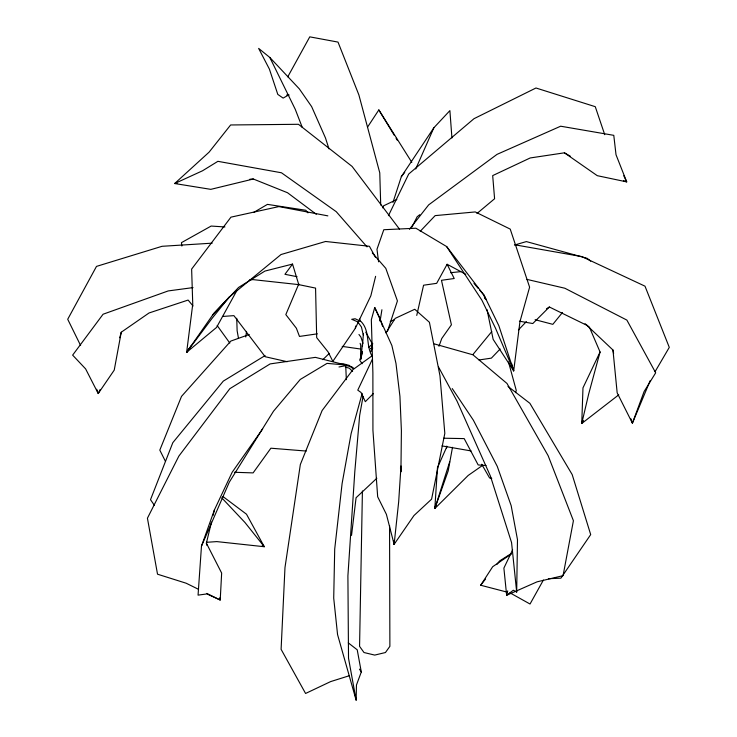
<?xml version="1.0" encoding="UTF-8"?>
<svg xmlns="http://www.w3.org/2000/svg" width="737" height="737" viewBox="0 0 737 737"><rect width="100%" height="100%" fill="white"/><g stroke="black" fill="none" stroke-linecap="round" stroke-linejoin="round"><path stroke-width="1.11" d="M362.429 346.436L363.387 333.797M371.927 349.274L371.973 344.778M360.596 356.257L360.725 345.331L360.135 343.322M512.63 549.839L503.887 568.107L506.641 595.284L513.339 590.226L516.683 592.06L517.485 539.687L511.165 505.656L497.254 466.346L473.375 420.201L452.251 388.583M362.42 490.971L359.564 646.34L364.004 652.531L374.728 655.092L385.442 652.531L389.882 646.34L389.56 525.499M362.171 393.383L351.107 433.66L342.106 483.536L334.709 549.056L333.714 598.112L337.564 634.585L356.137 700.15L356.459 685.014L361.296 671.96L357.215 649.794L348.279 642.876M482.818 465.231L468.179 475.457L434.83 508.521L437.465 467.682L446.815 446.769M262.676 428.897L232.192 472.205L214.439 509.866L201.477 546.117L198.06 595.128L206.894 593.93L220.216 600.029L221.653 573.073L206.378 543.151L211.482 522.072M362.199 351.835L360.909 359.214L362.466 343.175M371.052 351.586L371.761 344.796M393.825 540.986L394.12 544.339L398.671 501.869L400.992 466.005L401.398 430.703L399.933 396.368L395.981 363.442L391.881 345.533L374.728 307.513L371.337 319.738L372.885 372.839L372.931 430.242L377.676 496.793L386.4 514.352L394.12 544.339L413.954 515.559L431.596 499.161L444.816 433.402L439.971 375.787L429.413 322.281L414.765 309.273L395.179 318.393L385.948 332.903M212.643 314.994L238.576 287.448L264.915 271.078L292.543 264.086L298.771 284.629L315.565 288.103L316.689 337.657L328.094 351.918L332.838 361.351L355.326 328.297L355.593 326.04M351.531 535.357L356.072 497.733L376.837 478.258M236.927 290.452L216.531 327.449L186.636 352.314L192.753 304.178L191.629 269.097L230.948 217.157L278.872 206.59L327.864 215.867M487.037 309.641L493.145 339.37L513.689 370.858L519.953 321.654L529.608 287.172L510.225 229.106L475.236 211.934L435.152 215.619L420.237 231.289M245.762 336.984L246.554 331.374M446.456 448.308L446.779 446.115M380.145 320.77L381.913 309.733M361.609 355.142L362.189 351.871M363.065 396.34L359.647 415.511L354.801 471.717L347.901 575.901L348.518 658.233L356.137 700.15M452.509 447.304L448.179 470.915L434.83 508.521L435.797 504.025M193.048 305.993L188.119 300.06L149.04 312.976L121.246 332.23L114.226 370.131L98.224 393.54L85.612 368.878L72.641 355.133L103.079 314.229L168.202 290.931L193.02 287.605M416.746 315.427L423.572 285.21L436.663 283.34L447.119 264.279L465.775 274.293M394.12 544.339L394.627 542.137M213.094 515.412L214.439 509.866M375.612 276.32L370.84 295.813L355.326 328.297M507.719 590.881L506.641 595.284L537.043 581.843L563.068 575.661L573.414 520.727L548.135 455.678L506.982 383.461L472.951 354.81L434.176 343.866M400.44 468.188L400.992 466.005L401.241 471.689M119.744 337.776L121.246 332.23M585.058 323.7L589.407 327.21L600.075 352.01L588.67 394.028L581.76 423.462L618.739 394.848M515.578 392.637L516.269 390.444L508.475 361.895M434.83 508.521L449.69 461.869M392.968 202.408L401.324 176.668L433.853 127.777L449.892 110.614L451.938 137.976M438.976 346.307L441.749 338.513L451.403 324.814L441.472 280.3L454.222 278.522L447.119 264.279M360.734 357.334L359.684 360.071L362.079 363.709M650.181 380.624L632.401 423.176L617.173 392.876L612.963 350.02L586.827 325.303L549.369 307.007L546.476 308.794M298.789 283.92L285.818 314.607L296.394 328.251L299.471 336.431L317.343 333.833M201.477 546.117L229.308 482.155L273.482 411.237L300.245 379.463L327.035 363.378L345.699 365.018L346.335 379.693M382.724 207.889L383.627 205.798L396.838 199.497M415.732 168.994L433.853 127.777M372.388 359.241L357.777 390.149L361.01 392.452L365.322 401.674L373.401 393.53M100.149 389.486L98.224 393.54L96.713 389.237M600.075 352.01L582.976 387.865L581.76 423.462L583.455 420.495M388.427 215.683L408.722 174.015L473.992 118.694L535.974 87.998L595.266 106.681L604.727 134.687M411.983 227.005L417.133 216.789L419.768 214.688M543.39 580.056L530.032 604.018L510.05 592.889M287.762 76.832L309.77 36.85L338.007 42.092L358.882 94.926L379.767 172.854L380.716 205.033M655.046 371.724L669.288 347.376L644.995 286.177L581.769 256.587L515.117 244.85M506.789 592.041L480.69 585.242L492.675 566.725L511.321 554.003M367.533 127.133L378.836 109.924L411.817 162.333M375.483 257.305L369.412 246.278L325.588 241.478L281 254.541L229.17 297.14L211.943 318.513L186.636 352.314L191.205 345.717M186.636 352.314L213.914 313.216L229.17 297.14M292.543 264.086L284.943 274.302L297.066 276.697M480.69 585.242L485.572 578.96M496.747 564.579L499.539 560.986L511.036 553.69M409.45 229.29L428.658 204.886L497.033 154.365L560.664 126.211L613.783 135.341L616.012 154.724L626.726 181.892L597.265 175.673L564.422 152.817L530.198 157.958L492.684 175.599L494.591 198.75L476.986 213.481M401.324 176.668L404.733 172.366M562.469 312.488L552.833 324.344L535.117 319.711M472.942 354.525L491.791 331.539M500.137 348.997L491.386 358.136L478.995 359.978M518.443 329.89L526.402 321.59M549.369 307.007L532.796 323.534L519.401 321.194M322.852 359.674L329.31 353.355M368.491 347.523L372.83 343.774M385.856 332.498L387.588 330.996L397.427 300.926L385.801 268.342L372.286 252.883M372.102 355.805L352.959 369.606L322.097 410.555L300.337 464.531L284.979 567.591L281.101 649.334L305.579 693.471L330.618 681.605L349.246 675.746M265.08 355.593L223.302 381.112L172.827 442.651L150.505 499.695L154.429 505.352M253.629 212.477L267.457 204.379L305.809 210.266L307.946 212.864M288.84 94.843L283.128 98.104L277.794 94.391L269.383 69.075L258.641 48.402L269.834 57.486L299.314 88.864L311.65 106.635L325.478 137.957L328.978 148.865M390.223 321.535L394.332 319.665M249.235 334.497L230.819 341.074L181.514 396.386L159.809 450.123L165.392 461.27M514.444 245.062L526.365 241.589L587.168 258.337L590.715 261.174M316.293 214.292L287.522 192.735L253.335 179.017L210.791 189.354L174.678 183.522L209.078 152.172L230.635 124.968L298.448 124.295L352.102 166.433L399.518 229.17M370.61 348.583L372.747 348.067M340.291 364.465L343.479 363.866L349.366 365.441L352.562 368.371M338.983 366.971L346.427 365.561L352.314 367.137L354 368.574M249.438 280.051L252.828 279.599L299.25 284.675M450.574 272.708L460.8 271.64M222.427 316.468L233.905 315.639L265.2 356.726L287.227 361.72M206.471 542.312L216.789 541.603L264.288 546.725L246.499 514.214L222.915 496.508M212.192 243.164L162.057 246.296L96.492 266.398L67.712 319.268L80.609 345.496M176.972 183.393L174.678 183.522L202.564 170.763L217.894 161.329L281.46 172.78L336.256 211.685L367.026 246.877M249.926 179.211L253.335 179.017M548.466 578.711L560.912 578.177L590.696 534.611L572.179 474.573L529.866 403.286L508.005 386.437M443.738 438.211L464.19 438.607L478.175 464.946L486.033 465.517M234.394 472.279L253.104 472.896L270.884 448.207L306.288 451.062M224.923 226.95L211.141 226.056L181.44 242.657L181.864 246.047M286.702 95.009L288.922 95.156M342.208 346.399L360.246 348.979M491.791 478.276L489.589 477.963L481.712 464.246M441.997 445.894L471.054 450.924M526.973 279.406L564.846 288.241L626.865 320.088L655.69 372.811L644.101 391.55L632.401 423.176L630.927 418.819M345.699 365.018L315.381 357.362L270.138 363.912L229.824 388.694L178.861 456.102L147.428 518.203L157.525 574.197L186.175 583.225L198.557 589.342M345.386 367.137L349.31 368.187L352.618 371.384M623.576 180.712L626.726 181.892L623.769 175.775M206.802 593.414L220.216 600.029L219.69 597.854M262.289 545.629L264.288 546.725L244.942 522.478L221.717 497.788M564.422 152.817L570.364 156.226M446.64 246.554L481.924 300.254L495.577 328.352L513.689 370.858L498.866 325.763L484.098 295.325L446.64 246.554L415.898 228.221L383.793 229.723L376.985 249.253L378.569 261.819M473.983 283.367L478.322 288.489M479.759 290.194L484.098 295.325L486.061 299.434M358.956 334.487L360.881 337.002L362.973 343.378M217.194 325.57L229.815 343.064M359.453 669.122L361.296 671.96M378.836 109.924L394.313 135.341M396.091 138.28L397.289 140.233M365.782 332.212L372.425 343.995M438.506 366.989L457.032 401.121L490.418 476.084L511.57 542.598L516.683 592.06M269.834 57.486L295.251 109.297L302.299 127.492M374.728 307.513L379.693 317.711L382.549 326.233M372.489 356.745C365.377 345.883 370.582 331.134 360.964 321.452L355.123 318.752L351.706 319.296L357.74 321.848L361.425 326.979L363.35 335.169M511.515 363.332L513.689 370.858M206.378 543.151L206.922 545.352M484.098 295.325L484.78 298.623M612.963 350.02L613.626 353.401M238.512 338.486L237.13 330.756L236.734 318.237M359.776 319.01L360.089 321.258M379.693 317.711L379.979 321.01"/></g></svg>
